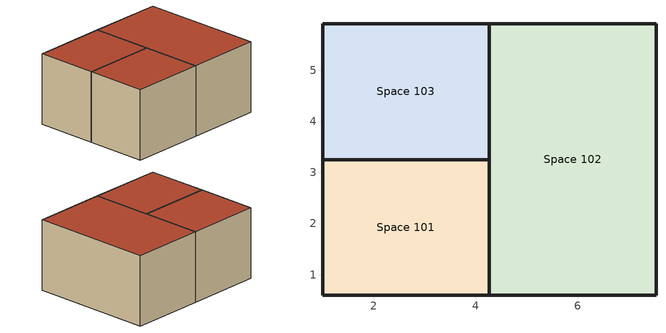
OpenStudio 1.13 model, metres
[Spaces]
Space 101
 floor ground: 4.26,3.25 4.26,0.59 1,0.59 1,3.25 z0
 wall outside: 1,0.59 4.26,0.59 4.26,3.25 1,3.25 1,0.59 z0:3.05
 roof outside: 4.26,0.59 4.26,3.25 1,3.25 1,0.59 z3.05
Space 102
 floor ground: 7.53,5.91 7.53,0.59 4.26,0.59 4.26,5.91 z0
 wall outside: 4.26,3.25 4.26,0.59 7.53,0.59 7.53,5.91 4.26,5.91 4.26,3.25 z0:3.05
 roof outside: 7.53,0.59 7.53,5.91 4.26,5.91 4.26,0.59 z3.05
Space 103
 floor ground: 4.26,5.91 4.26,3.25 1,3.25 1,5.91 z0
 wall outside: 1,3.25 4.26,3.25 4.26,5.91 1,5.91 1,3.25 z0:3.05
 roof outside: 4.26,3.25 4.26,5.91 1,5.91 1,3.25 z3.05
[Building]
Building 1: Space Type=189.1-2009 - PriSchl - Classroom - CZ4-8; Default Construction Set=189.1-2009 - CZ4-5 - PriSchl
[Site]
Site 1
[ClimateZones]
Climate Zone Institution Name 1=ASHRAE; Climate Zone Document Name 1=ANSI/ASHRAE Standard 169; Climate Zone Document Year 1=2006; Climate Zone Institution Name 2=CEC; Climate Zone Document Name 2=California Climate Zone Descriptions; Climate Zone Document Year 2=1995
[DefaultConstructionSet]
189.1-2009 - CZ4-5 - PriSchl: Default Exterior Surface Constructions=Default Surface Constructions 22; Default Interior Surface Constructions=Default Surface Constructions 23; Default Ground Contact Surface Constructions=Default Surface Constructions 24; Default Exterior SubSurface Constructions=Default Sub Surface Constructions 15; Default Interior SubSurface Constructions=Default Sub Surface Constructions 16; Interior Partition Construction=Interior Partition
[DefaultSurfaceConstructions]
Name | Floor Construction | Wall Construction | Roof Ceiling Construction
Default Surface Constructions 22 | ExtSlabCarpet 4in ClimateZone 1-8 | ASHRAE 189.1-2009 ExtWall SteelFrame ClimateZone 4-8 | ASHRAE 189.1-2009 ExtRoof IEAD ClimateZone 2-5
Default Surface Constructions 23 | Interior Floor | Interior Wall | Interior Ceiling
Default Surface Constructions 24 | ExtSlabCarpet 4in ClimateZone 1-8 | ExtSlabCarpet 4in ClimateZone 1-8 | ExtSlabCarpet 4in ClimateZone 1-8
[Construction]
ExtSlabCarpet 4in ClimateZone 1-8: MAT-CC05 4 HW CONCRETE, CP02 CARPET PAD
Interior Floor: F16 Acoustic tile, F05 Ceiling air space resistance, M11 100mm lightweight concrete
Interior Wall: G01a 19mm gypsum board, F04 Wall air space resistance, G01a 19mm gypsum board
Interior Ceiling: M11 100mm lightweight concrete, F05 Ceiling air space resistance, F16 Acoustic tile
Exterior Door: F08 Metal surface, I01 25mm insulation board
Interior Window: Clear 3mm
Interior Door; Interior Partition: G05 25mm wood
ASHRAE 189.1-2009 ExtRoof IEAD ClimateZone 2-5: Roof Membrane, Roof Insulation [21], Metal Decking
ASHRAE 189.1-2009 ExtWindow ClimateZone 4-5: Theoretical Glass [207]
ASHRAE 189.1-2009 ExtWall SteelFrame ClimateZone 4-8: MAT-SHEATH, Wall Insulation [39], 1/2IN Gypsum
[Material] Thermal Absorptance=0.9
Name | Roughness | Thickness {m} | Conductivity {W/m-K} | Density {kg/m3} | Specific Heat {J/kg-K} | Solar Absorptance | Visible Absorptance
MAT-CC05 4 HW CONCRETE | Rough | 0.1016 | 1.311 | 2240 | 836.8 | 0.85 | 0.85
1/2IN Gypsum | Smooth | 0.0127 | 0.16 | 784.9 | 830 | 0.4 | 0.4
Roof Membrane | VeryRough | 0.0095 | 0.16 | 1121.29 | 1460 | 0.7 | 0.7
Metal Decking | MediumSmooth | 0.0015 | 45.006 | 7680 | 418.4 | 0.6 | 0.6
F16 Acoustic tile | MediumSmooth | 0.0191 | 0.06 | 368 | 590 | 0.3 | 0.3
M11 100mm lightweight concrete | MediumRough | 0.1016 | 0.53 | 1280 | 840 | 0.5 | 0.5
G01a 19mm gypsum board | MediumSmooth | 0.019 | 0.16 | 800 | 1090 | 0.4 | 0.4
F08 Metal surface | Smooth | 0.0008 | 45.28 | 7824 | 500 | 0.7 | 0.7
I01 25mm insulation board | MediumRough | 0.0254 | 0.03 | 43 | 1210 | 0.6 | 0.6
G05 25mm wood | MediumSmooth | 0.0254 | 0.15 | 608 | 1630 | 0.5 | 0.5
Roof Insulation [21] | MediumRough | 0.2105 | 0.049 | 265 | 836.8 | 0.7 | 0.7
Wall Insulation [39] | MediumRough | 0.1184 | 0.045 | 265 | 836.8 | 0.7 | 0.7
[Material:NoMass] Roughness=Smooth; Thermal Resistance {m2-K/W}=0.1; Thermal Absorptance=0.9
Name | Solar Absorptance | Visible Absorptance
CP02 CARPET PAD | 0.8 | 0.8
MAT-SHEATH | 0.7 | 0.7
[Material:AirGap]
Name | Thermal Resistance {m2-K/W}
F05 Ceiling air space resistance | 0.18
F04 Wall air space resistance | 0.15
[DefaultSubSurfaceConstructions]
Name | Fixed Window Construction | Operable Window Construction | Door Construction | Tubular Daylight Dome Construction | Tubular Daylight Diffuser Construction
Default Sub Surface Constructions 15 | ASHRAE 189.1-2009 ExtWindow ClimateZone 4-5 | ASHRAE 189.1-2009 ExtWindow ClimateZone 4-5 | Exterior Door | Interior Window | Interior Window
Default Sub Surface Constructions 16 | Interior Window | Interior Window | Interior Door
[WindowMaterial:Glazing] Optical Data Type=SpectralAverage; Thickness {m}=0.003; Back Side Solar Reflectance at Normal Incidence=0; Back Side Visible Reflectance at Normal Incidence=0; Infrared Transmittance at Normal Incidence=0; Dirt Correction Factor for Solar and Visible Transmittance=1; Solar Diffusing=No
Name | Solar Transmittance at Normal Incidence | Front Side Solar Reflectance at Normal Incidence | Visible Transmittance at Normal Incidence | Front Side Visible Reflectance at Normal Incidence | Front Side Infrared Hemispherical Emissivity | Back Side Infrared Hemispherical Emissivity | Conductivity {W/m-K}
Clear 3mm | 0.837 | 0.075 | 0.898 | 0.081 | 0.84 | 0.84 | 0.9
Theoretical Glass [207] | 0.3311 | 0.6189 | 0.44 | 0.51 | 0.9 | 0.9 | 0.0133
[WindowMaterial:Blind]
Window Material Blind 1: Slat Width {m}=0.025; Slat Separation {m}=0.01875; Front Side Slat Beam Solar Reflectance=0.5; Back Side Slat Beam Solar Reflectance=0.5; Front Side Slat Diffuse Solar Reflectance=0.5; Back Side Slat Diffuse Solar Reflectance=0.5; Slat Beam Visible Transmittance=0
[SpaceType] Standards Building Type=PrimarySchool
Name | Default Schedule Set | Design Specification Outdoor Air Object | Standards Space Type
189.1-2009 - PriSchl - Classroom - CZ4-8 | 189.1-2009 - PriSchl - Classroom - CZ4-8 Schedule Set | 189.1-2009 - PriSchl - Classroom - CZ4-8 Ventilation | Classroom
189.1-2009 - PriSchl - Kitchen - CZ4-8 | 189.1-2009 - PriSchl - Kitchen - CZ4-8 Schedule Set | 189.1-2009 - PriSchl - Kitchen - CZ4-8 Ventilation | Kitchen
189.1-2009 - PriSchl - Mechanical - CZ4-8 | 189.1-2009 - PriSchl - Mechanical - CZ4-8 Schedule Set | 189.1-2009 - PriSchl - Mechanical - CZ4-8 Ventilation | Mechanical
[DefaultScheduleSet] Number of People Schedule=PrimarySchool Bldg Occ; People Activity Level Schedule=PrimarySchool Activity; Lighting Schedule=PrimarySchool Bldg Light; Infiltration Schedule=PrimarySchool Infil
Name | Electric Equipment Schedule | Gas Equipment Schedule
189.1-2009 - PriSchl - Classroom - CZ4-8 Schedule Set; 189.1-2009 - PriSchl - Mechanical - CZ4-8 Schedule Set | PrimarySchool Bldg Equip
189.1-2009 - PriSchl - Kitchen - CZ4-8 Schedule Set | PrimarySchool Kitchen Equip | PrimarySchool Kitchen Gas
[Lights:Definition] Design Level Calculation Method=Watts/Area
Name | Watts per Space Floor Area {W/m2}
189.1-2009 - PriSchl - Classroom - CZ4-8 Lights Definition | 13.5625
189.1-2009 - PriSchl - Kitchen - CZ4-8 Lights Definition | 11.625
189.1-2009 - PriSchl - Mechanical - CZ4-8 Lights Definition | 14.5313
[Lights]
Name | Lights Definition | Space or SpaceType
189.1-2009 - PriSchl - Classroom - CZ4-8 Lights | 189.1-2009 - PriSchl - Classroom - CZ4-8 Lights Definition | 189.1-2009 - PriSchl - Classroom - CZ4-8
189.1-2009 - PriSchl - Kitchen - CZ4-8 Lights | 189.1-2009 - PriSchl - Kitchen - CZ4-8 Lights Definition | 189.1-2009 - PriSchl - Kitchen - CZ4-8
189.1-2009 - PriSchl - Mechanical - CZ4-8 Lights | 189.1-2009 - PriSchl - Mechanical - CZ4-8 Lights Definition | 189.1-2009 - PriSchl - Mechanical - CZ4-8
[DesignSpecification:OutdoorAir] Outdoor Air Method=Sum
Name | Outdoor Air Flow per Person {m3/s-person} | Outdoor Air Flow per Floor Area {m3/s-m2}
189.1-2009 - PriSchl - Classroom - CZ4-8 Ventilation; 189.1-2009 - PriSchl - Kitchen - CZ4-8 Ventilation | 0.00707921
189.1-2009 - PriSchl - Mechanical - CZ4-8 Ventilation |  | 0.000254
[People:Definition] Number of People Calculation Method=People/Area; Fraction Radiant=0.3
Name | People per Space Floor Area {person/m2}
189.1-2009 - PriSchl - Classroom - CZ4-8 People Definition | 0.249938
189.1-2009 - PriSchl - Kitchen - CZ4-8 People Definition | 0.149941
189.1-2009 - PriSchl - Mechanical - CZ4-8 People Definition | 0.0100104
[People]
Name | People Definition | Space or SpaceType
189.1-2009 - PriSchl - Classroom - CZ4-8 People | 189.1-2009 - PriSchl - Classroom - CZ4-8 People Definition | 189.1-2009 - PriSchl - Classroom - CZ4-8
189.1-2009 - PriSchl - Kitchen - CZ4-8 People | 189.1-2009 - PriSchl - Kitchen - CZ4-8 People Definition | 189.1-2009 - PriSchl - Kitchen - CZ4-8
189.1-2009 - PriSchl - Mechanical - CZ4-8 People | 189.1-2009 - PriSchl - Mechanical - CZ4-8 People Definition | 189.1-2009 - PriSchl - Mechanical - CZ4-8
[SpaceInfiltration:DesignFlowRate] Design Flow Rate Calculation Method=Flow/ExteriorArea; Flow per Exterior Surface Area {m3/s-m2}=0.000226568
Name | Space or SpaceType
189.1-2009 - PriSchl - Classroom - CZ4-8 Infiltration | 189.1-2009 - PriSchl - Classroom - CZ4-8
189.1-2009 - PriSchl - Kitchen - CZ4-8 Infiltration | 189.1-2009 - PriSchl - Kitchen - CZ4-8
189.1-2009 - PriSchl - Mechanical - CZ4-8 Infiltration | 189.1-2009 - PriSchl - Mechanical - CZ4-8
[ElectricEquipment:Definition] Design Level Calculation Method=Watts/Area
Name | Watts per Space Floor Area {W/m2}
189.1-2009 - PriSchl - Classroom - CZ4-8 Electric Equipment Definition | 10.9792
189.1-2009 - PriSchl - Kitchen - CZ4-8 Electric Equipment Definition | 141.33
189.1-2009 - PriSchl - Mechanical - CZ4-8 Electric Equipment Definition | 2.90626
[ElectricEquipment]
Name | Electric Equipment Definition | Space or SpaceType
189.1-2009 - PriSchl - Classroom - CZ4-8 Electric Equipment | 189.1-2009 - PriSchl - Classroom - CZ4-8 Electric Equipment Definition | 189.1-2009 - PriSchl - Classroom - CZ4-8
189.1-2009 - PriSchl - Kitchen - CZ4-8 Electric Equipment | 189.1-2009 - PriSchl - Kitchen - CZ4-8 Electric Equipment Definition | 189.1-2009 - PriSchl - Kitchen - CZ4-8
189.1-2009 - PriSchl - Mechanical - CZ4-8 Electric Equipment | 189.1-2009 - PriSchl - Mechanical - CZ4-8 Electric Equipment Definition | 189.1-2009 - PriSchl - Mechanical - CZ4-8
[ShadingControl]
Shading Control 1: Shading Type=InteriorBlind; Shading Device Material=Window Material Blind 1
[GasEquipment:Definition]
189.1-2009 - PriSchl - Kitchen - CZ4-8 Gas Equipment Definition: Design Level Calculation Method=Watts/Area; Watts per Space Floor Area {W/m2}=695.587
[GasEquipment]
189.1-2009 - PriSchl - Kitchen - CZ4-8 Gas Equipment: Gas Equipment Definition=189.1-2009 - PriSchl - Kitchen - CZ4-8 Gas Equipment Definition; Space or SpaceType=189.1-2009 - PriSchl - Kitchen - CZ4-8
[BuildingStory]
Building Story 1: Nominal Z Coordinate {m}=0; Nominal Floor to Floor Height {m}=3.048
[Space] Building Story=Building Story 1
Name | Space Type | Thermal Zone
Space 101 | 189.1-2009 - PriSchl - Kitchen - CZ4-8 | Thermal Zone 1
Space 102 |  | Thermal Zone 2
Space 103 | 189.1-2009 - PriSchl - Mechanical - CZ4-8 | Thermal Zone 1
[ThermalZone] Use Ideal Air Loads=No
Thermal Zone 1; Thermal Zone 2
[Sizing:Zone] Zone Cooling Design Supply Air Temperature Input Method=SupplyAirTemperature; Zone Cooling Design Supply Air Temperature {C}=14; Zone Cooling Design Supply Air Temperature Difference {deltaC}=11.11; Zone Heating Design Supply Air Temperature Input Method=SupplyAirTemperature; Zone Heating Design Supply Air Temperature {C}=40; Zone Heating Design Supply Air Temperature Difference {deltaC}=11.11; Zone Cooling Design Supply Air Humidity Ratio {kg-H2O/kg-air}=0.0085; Zone Heating Design Supply Air Humidity Ratio {kg-H2O/kg-air}=0.008; Cooling Design Air Flow Method=DesignDay; Heating Design Air Flow Method=DesignDay; Account for Dedicated Outdoor Air System=No; Dedicated Outdoor Air System Control Strategy=NeutralSupplyAir; Dedicated Outdoor Air Low Setpoint Temperature for Design {C}=autosize; Dedicated Outdoor Air High Setpoint Temperature for Design {C}=autosize
Thermal Zone 1; Thermal Zone 2
[Schedule:Ruleset]
Name | Default Day Schedule | Summer Design Day Schedule | Winter Design Day Schedule
PrimarySchool Bldg Light | PrimarySchool Bldg Light Default Schedule | PrimarySchool Bldg Light Summer Design Day | PrimarySchool Bldg Light Winter Design Day
PrimarySchool Activity | PrimarySchool Activity Default Schedule | PrimarySchool Activity Summer Design Day | PrimarySchool Activity Winter Design Day
PrimarySchool Infil | PrimarySchool Infil Default Schedule | PrimarySchool Infil Summer Design Day | PrimarySchool Infil Winter Design Day
PrimarySchool Bldg Equip | PrimarySchool Bldg Equip Default Schedule | PrimarySchool Bldg Equip Summer Design Day | PrimarySchool Bldg Equip Winter Design Day
PrimarySchool Bldg Occ | PrimarySchool Bldg Occ Default Schedule | PrimarySchool Bldg Occ Summer Design Day | PrimarySchool Bldg Occ Winter Design Day
PrimarySchool Kitchen Equip | PrimarySchool Kitchen Equip Default Schedule | PrimarySchool Kitchen Equip Summer Design Day | PrimarySchool Kitchen Equip Winter Design Day
PrimarySchool Kitchen Gas | PrimarySchool Kitchen Gas Default Schedule | PrimarySchool Kitchen Gas Summer Design Day | PrimarySchool Kitchen Gas Winter Design Day
[Schedule:Day]
PrimarySchool Bldg Light Default Schedule; PrimarySchool Bldg Light Summer Design Day; PrimarySchool Bldg Light Rule 2 Day Schedule: 7, 0, 0.1773, 21, 0, 0.9, 24, 0, 0.1773
PrimarySchool Bldg Light Winter Design Day; PrimarySchool Bldg Light Rule 1 Day Schedule; PrimarySchool Bldg Light Rule 3 Day Schedule; PrimarySchool Bldg Light Rule 5 Day Schedule: 24, 0, 0.1773
PrimarySchool Bldg Light Rule 4 Day Schedule: 8, 0, 0.1773, 20, 0, 0.5, 24, 0, 0.1773
PrimarySchool Activity Default Schedule; PrimarySchool Activity Summer Design Day; PrimarySchool Activity Winter Design Day: 24, 0, 120
PrimarySchool Infil Default Schedule; PrimarySchool Infil Summer Design Day; PrimarySchool Infil Winter Design Day: 7, 0, 1, 21, 0, 0.5, 24, 0, 1
PrimarySchool Bldg Equip Default Schedule; PrimarySchool Bldg Equip Summer Design Day; PrimarySchool Bldg Equip Rule 2 Day Schedule: 8, 0, 0.35, 17, 0, 0.95, 24, 0, 0.35
PrimarySchool Bldg Equip Winter Design Day; PrimarySchool Bldg Equip Rule 1 Day Schedule; PrimarySchool Bldg Equip Rule 5 Day Schedule: 24, 0, 0.35
PrimarySchool Bldg Equip Rule 3 Day Schedule: 24, 0, 0.25
PrimarySchool Bldg Equip Rule 4 Day Schedule: 8, 0, 0.25, 17, 0, 0.5, 24, 0, 0.25
PrimarySchool Bldg Occ Default Schedule; PrimarySchool Bldg Occ Summer Design Day; PrimarySchool Bldg Occ Rule 2 Day Schedule: 8, 0, 0, 16, 0, 0.75, 21, 0, 0.15, 24, 0, 0
PrimarySchool Bldg Occ Winter Design Day; PrimarySchool Bldg Occ Rule 1 Day Schedule; PrimarySchool Bldg Occ Rule 3 Day Schedule; PrimarySchool Bldg Occ Rule 5 Day Schedule: 24, 0, 0
PrimarySchool Bldg Occ Rule 4 Day Schedule: 8, 0, 0, 21, 0, 0.15, 24, 0, 0
PrimarySchool Kitchen Equip Default Schedule; PrimarySchool Kitchen Equip Summer Design Day; PrimarySchool Kitchen Equip Rule 2 Day Schedule: 8, 0, 0.1, 10, 0, 0.15, 13, 0, 0.25, 15, 0, 0.15, 24, 0, 0.1
PrimarySchool Kitchen Equip Winter Design Day; PrimarySchool Kitchen Equip Rule 1 Day Schedule; PrimarySchool Kitchen Equip Rule 3 Day Schedule; PrimarySchool Kitchen Equip Rule 5 Day Schedule: 24, 0, 0.1
PrimarySchool Kitchen Equip Rule 4 Day Schedule: 8, 0, 0.1, 10, 0, 0.13, 13, 0, 0.2, 15, 0, 0.13, 24, 0, 0.1
PrimarySchool Kitchen Gas Default Schedule; PrimarySchool Kitchen Gas Summer Design Day; PrimarySchool Kitchen Gas Rule 2 Day Schedule: 8, 0, 0.02, 10, 0, 0.15, 13, 0, 0.2, 15, 0, 0.1, 24, 0, 0.02
PrimarySchool Kitchen Gas Winter Design Day; PrimarySchool Kitchen Gas Rule 1 Day Schedule; PrimarySchool Kitchen Gas Rule 3 Day Schedule; PrimarySchool Kitchen Gas Rule 5 Day Schedule: 24, 0, 0.02
PrimarySchool Kitchen Gas Rule 4 Day Schedule: 8, 0, 0.02, 10, 0, 0.1, 13, 0, 0.15, 15, 0, 0.1, 24, 0, 0.02
[Schedule:Rule] Date Specification Type=DateRange; Start Day=1
Name | Schedule Ruleset | Rule Order | Day Schedule | Apply Sunday | Apply Monday | Apply Tuesday | Apply Wednesday | Apply Thursday | Apply Friday | Apply Saturday | Start Month | End Month | End Day
PrimarySchool Bldg Light Rule 1 | PrimarySchool Bldg Light | 0 | PrimarySchool Bldg Light Rule 1 Day Schedule | Yes | No | No | No | No | No | Yes | 9 | 12 | 31
PrimarySchool Bldg Light Rule 2 | PrimarySchool Bldg Light | 1 | PrimarySchool Bldg Light Rule 2 Day Schedule | No | Yes | Yes | Yes | Yes | Yes | No | 9 | 12 | 31
PrimarySchool Bldg Light Rule 3 | PrimarySchool Bldg Light | 2 | PrimarySchool Bldg Light Rule 3 Day Schedule | Yes | No | No | No | No | No | Yes | 7 | 9 | 1
PrimarySchool Bldg Light Rule 4 | PrimarySchool Bldg Light | 3 | PrimarySchool Bldg Light Rule 4 Day Schedule | No | Yes | Yes | Yes | Yes | Yes | No | 7 | 9 | 1
PrimarySchool Bldg Light Rule 5 | PrimarySchool Bldg Light | 4 | PrimarySchool Bldg Light Rule 5 Day Schedule | Yes | No | No | No | No | No | Yes | 1 | 6 | 30
PrimarySchool Bldg Equip Rule 1 | PrimarySchool Bldg Equip | 0 | PrimarySchool Bldg Equip Rule 1 Day Schedule | Yes | No | No | No | No | No | Yes | 9 | 12 | 31
PrimarySchool Bldg Equip Rule 2 | PrimarySchool Bldg Equip | 1 | PrimarySchool Bldg Equip Rule 2 Day Schedule | No | Yes | Yes | Yes | Yes | Yes | No | 9 | 12 | 31
PrimarySchool Bldg Equip Rule 3 | PrimarySchool Bldg Equip | 2 | PrimarySchool Bldg Equip Rule 3 Day Schedule | Yes | No | No | No | No | No | Yes | 7 | 9 | 1
PrimarySchool Bldg Equip Rule 4 | PrimarySchool Bldg Equip | 3 | PrimarySchool Bldg Equip Rule 4 Day Schedule | No | Yes | Yes | Yes | Yes | Yes | No | 7 | 9 | 1
PrimarySchool Bldg Equip Rule 5 | PrimarySchool Bldg Equip | 4 | PrimarySchool Bldg Equip Rule 5 Day Schedule | Yes | No | No | No | No | No | Yes | 1 | 6 | 30
PrimarySchool Bldg Occ Rule 1 | PrimarySchool Bldg Occ | 0 | PrimarySchool Bldg Occ Rule 1 Day Schedule | Yes | No | No | No | No | No | Yes | 9 | 12 | 31
PrimarySchool Bldg Occ Rule 2 | PrimarySchool Bldg Occ | 1 | PrimarySchool Bldg Occ Rule 2 Day Schedule | No | Yes | Yes | Yes | Yes | Yes | No | 9 | 12 | 31
PrimarySchool Bldg Occ Rule 3 | PrimarySchool Bldg Occ | 2 | PrimarySchool Bldg Occ Rule 3 Day Schedule | Yes | No | No | No | No | No | Yes | 7 | 9 | 1
PrimarySchool Bldg Occ Rule 4 | PrimarySchool Bldg Occ | 3 | PrimarySchool Bldg Occ Rule 4 Day Schedule | No | Yes | Yes | Yes | Yes | Yes | No | 7 | 9 | 1
PrimarySchool Bldg Occ Rule 5 | PrimarySchool Bldg Occ | 4 | PrimarySchool Bldg Occ Rule 5 Day Schedule | Yes | No | No | No | No | No | Yes | 1 | 6 | 30
PrimarySchool Kitchen Equip Rule 1 | PrimarySchool Kitchen Equip | 0 | PrimarySchool Kitchen Equip Rule 1 Day Schedule | Yes | No | No | No | No | No | Yes | 9 | 12 | 31
PrimarySchool Kitchen Equip Rule 2 | PrimarySchool Kitchen Equip | 1 | PrimarySchool Kitchen Equip Rule 2 Day Schedule | No | Yes | Yes | Yes | Yes | Yes | No | 9 | 12 | 31
PrimarySchool Kitchen Equip Rule 3 | PrimarySchool Kitchen Equip | 2 | PrimarySchool Kitchen Equip Rule 3 Day Schedule | Yes | No | No | No | No | No | Yes | 7 | 9 | 1
PrimarySchool Kitchen Equip Rule 4 | PrimarySchool Kitchen Equip | 3 | PrimarySchool Kitchen Equip Rule 4 Day Schedule | No | Yes | Yes | Yes | Yes | Yes | No | 7 | 9 | 1
PrimarySchool Kitchen Equip Rule 5 | PrimarySchool Kitchen Equip | 4 | PrimarySchool Kitchen Equip Rule 5 Day Schedule | Yes | No | No | No | No | No | Yes | 1 | 6 | 30
PrimarySchool Kitchen Gas Rule 1 | PrimarySchool Kitchen Gas | 0 | PrimarySchool Kitchen Gas Rule 1 Day Schedule | Yes | No | No | No | No | No | Yes | 9 | 12 | 31
PrimarySchool Kitchen Gas Rule 2 | PrimarySchool Kitchen Gas | 1 | PrimarySchool Kitchen Gas Rule 2 Day Schedule | No | Yes | Yes | Yes | Yes | Yes | No | 9 | 12 | 31
PrimarySchool Kitchen Gas Rule 3 | PrimarySchool Kitchen Gas | 2 | PrimarySchool Kitchen Gas Rule 3 Day Schedule | Yes | No | No | No | No | No | Yes | 7 | 9 | 1
PrimarySchool Kitchen Gas Rule 4 | PrimarySchool Kitchen Gas | 3 | PrimarySchool Kitchen Gas Rule 4 Day Schedule | No | Yes | Yes | Yes | Yes | Yes | No | 7 | 9 | 1
PrimarySchool Kitchen Gas Rule 5 | PrimarySchool Kitchen Gas | 4 | PrimarySchool Kitchen Gas Rule 5 Day Schedule | Yes | No | No | No | No | No | Yes | 1 | 6 | 30
